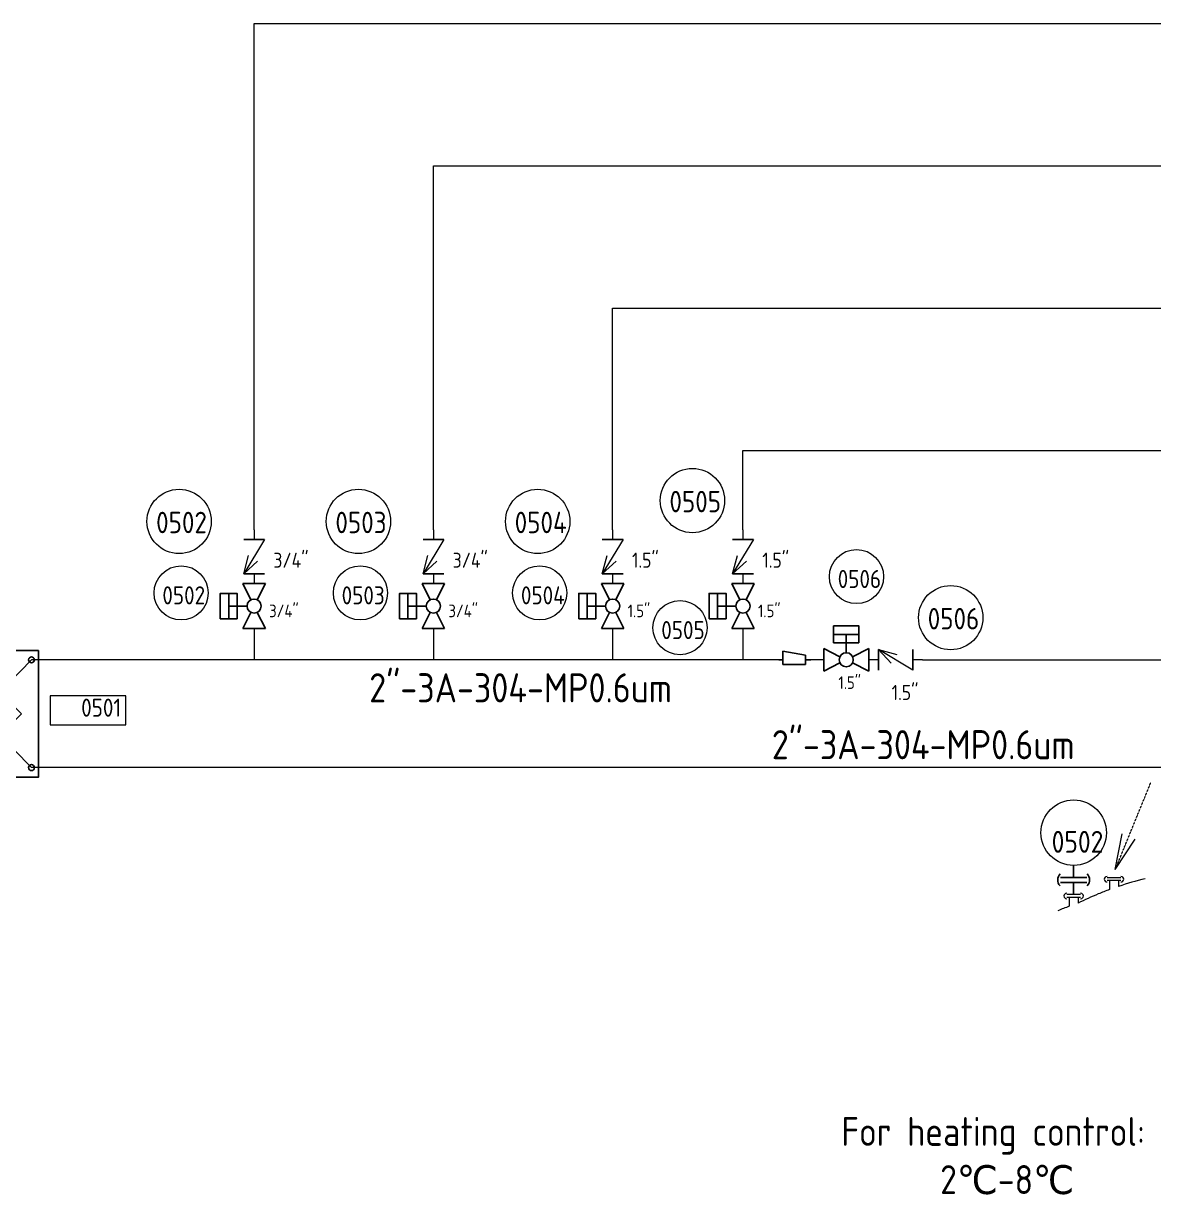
# Model space of a CAD drawing. Header units: millimetres. Extents: x -68339142 to 208, y -167 to 82456658.
# Drawn here: x -68324455 to -68323891, y 82450989 to 82451573 of the extents above; entities that cross this region are included whole.
import ezdxf

# ---------------------------------------------------------------- set-up
doc = ezdxf.new("R2010")
doc.units = ezdxf.units.MM
doc.header["$MEASUREMENT"] = 0
doc.linetypes.add('ASVLTYPE', pattern=[0.75, 0.5, -0.25])
for name, color, linetype, lineweight in [('mark', 7, 'Continuous', 0), ('Modle', 161, 'Continuous', 70), ('图层15动态设备', 7, 'Continuous', 9)]:
    doc.layers.add(name, color=color, linetype=linetype, lineweight=lineweight)
for name, color, linetype in [('冷冻水出', 52, 'Continuous'), ('冷冻水进', 170, 'Continuous'), ('文字', 1, 'Continuous')]:
    doc.layers.add(name, color=color, linetype=linetype)
doc.styles.get("Standard").update_dxf_attribs({"font": 'gbenor.shx', "bigfont": 'gbcbig.shx'})

# ---------------------------------------------------------------- blocks, each defined once
blk = doc.blocks.new('*U67')
at = {"color": 1, "linetype": 'ByBlock', "lineweight": 9}
blk.add_circle((0, 13.5), 13.5, dxfattribs=at)
at = {"color": 1, "linetype": 'ByBlock', "lineweight": 13, "flags": 2}
blk.add_attdef('YQJ_CODE', (-6.47, 13.23), '', height=9, dxfattribs=at)
at = {"color": 1, "linetype": 'ByBlock', "lineweight": 13}
blk.add_attdef('YQJ_NO', (-9.08, 5.24), '', height=9, dxfattribs=at)
at = {"color": 1, "linetype": 'ByBlock', "lineweight": 9, "flags": 1}
for tag, p in [('YQJ_ITEMID', (23.25, 7.98)), ('YQJ_CLASS_NAME', (23.27, 3.68)), ('品牌', (23.69, -0.69)), ('供电电源', (23.78, -5.23)), ('控制方式', (23.91, -9.99)), ('量程上限', (23.64, -14.93)), ('量程下限', (23.51, -19.97)), ('输入信号类型1', (23.46, -25.29)), ('输入信号类型2', (23.28, -30.48))]:
    blk.add_attdef(tag, p, '', height=5, dxfattribs=at)
at = {"color": 1, "linetype": 'ByBlock', "lineweight": 9}
blk.add_attdef('尺寸', (-11.61, -20.93), '', height=6.3, dxfattribs=at)
blk = doc.blocks.new('卫生卡箍')
at = {"color": 0}
for p, q in [((5.01, -5.49), (5.01, 5.49)), ((6.99, -5.49), (6.99, 5.49)), ((5.01, 0), (0, 0)), ((6.99, 0), (12, 0))]:
    blk.add_line(p, q, dxfattribs=at)
for centre, start, end in [((5.97, 3.1), 46.4792, 135.7809), ((5.97, -3.1), 224.2191, 313.5208)]:
    blk.add_arc(centre, 3.47, start, end, dxfattribs=at)
blk = doc.blocks.new('*U494')
at = {"color": 7}
for p, q in [((-31.5, 53.78), (-5.05, 26.89)), ((0, 53.78), (-26.45, 26.89)), ((-5.05, 26.89), (-31.5, 0)), ((-26.45, 26.89), (0, 0))]:
    blk.add_line(p, q, dxfattribs=at)
blk.add_lwpolyline([(3.52, 58.48), (3.52, -4.7), (-35.02, -4.7), (-35.02, 58.48)], close=True, dxfattribs=at)
at = {"color": 1, "linetype": 'ByBlock', "lineweight": 9}
blk.add_lwpolyline([(9.25, 21.38), (47.05, 21.38), (47.05, 35.78), (9.25, 35.78)], close=True, dxfattribs=at)
at = {"color": 7}
for centre in [(-31.5, 53.78), (0, 53.78), (-31.5, 0), (0, 0)]:
    blk.add_circle(centre, 1.48, dxfattribs=at)
at = {"color": 1, "linetype": 'ByBlock', "lineweight": 9}
for tag, p, height, flags in [('YQJ_CODE', (10.52, 25.6), 9, 2), ('YQJ_ITEMID', (6.87, -12.3), 5, 1), ('YQJ_CLASS_NAME', (7.28, -17.72), 5, 1)]:
    blk.add_attdef(tag, p, '', height=height, dxfattribs=dict(at, flags=flags))
blk.add_attdef('YQJ_NO', (24.77, 25.4), '', height=9, dxfattribs=at)
blk = doc.blocks.new('*U479')
at = {"color": 0}
for p, q in [((-6.33, 8.44), (-6.33, 16.87)), ((-6.33, 16.87), (6.33, 16.87)), ((-6.33, 12.66), (6.33, 12.66)), ((0, 3.52), (0, 12.66)), ((6.33, 8.44), (-6.33, 8.44)), ((-3.14, 1.57), (-11.25, 5.62)), ((-11.25, 5.62), (-11.25, -5.63)), ((3.14, 1.57), (11.25, 5.62)), ((11.25, 5.62), (11.25, -5.63)), ((-11.25, -5.63), (-3.14, -1.57)), ((11.25, -5.63), (3.14, -1.57))]:
    blk.add_line(p, q, dxfattribs=at)
blk.add_lwpolyline([(6.33, 8.44), (6.33, 8.44), (6.33, 16.87), (6.33, 16.87)], close=True, dxfattribs=at)
at = {"color": 1, "linetype": 'ByBlock', "lineweight": 9}
blk.add_circle((5.1, 41.53), 13.5, dxfattribs=at)
at = {"color": 0}
blk.add_circle((0, 0), 3.52, dxfattribs=at)
at = {"color": 1, "linetype": 'ByBlock', "lineweight": 9}
for tag, p, height, flags in [('YQJ_CODE', (-1.9, 43.94), 9, 2), ('YQJ_ITEMID', (12.3, -9.27), 5, 1), ('YQJ_CLASS_NAME', (12.34, -15.05), 5, 1), ('品牌', (13.52, -20.57), 5, 1), ('供电电源', (13.41, -26.42), 5, 1), ('控制方式', (13.73, -33.14), 5, 1), ('输出信号类型1', (14.15, -39.41), 5, 1), ('输出信号类型2', (13.98, -46.43), 5, 1)]:
    blk.add_attdef(tag, p, '', height=height, dxfattribs=dict(at, flags=flags))
for tag, p, height in [('YQJ_NO', (-4.26, 35.82), 9), ('尺寸', (-3.91, -14.53), 6.3)]:
    blk.add_attdef(tag, p, '', height=height, dxfattribs=at)
blk = doc.blocks.new('*U480')
at = {"color": 0}
for p, q in [((-16.88, -6.33), (-16.88, 6.33)), ((-12.66, -6.33), (-12.66, 6.33)), ((-8.44, 6.33), (-8.44, -6.33)), ((-5.63, 11.25), (5.62, 11.25)), ((-1.57, 3.14), (-5.63, 11.25)), ((5.62, 11.25), (1.57, 3.14)), ((-3.52, 0), (-12.66, 0)), ((-1.57, -3.14), (-5.63, -11.25)), ((5.62, -11.25), (1.57, -3.14)), ((-8.44, -6.33), (-16.88, -6.33)), ((-5.63, -11.25), (5.62, -11.25))]:
    blk.add_line(p, q, dxfattribs=at)
blk.add_lwpolyline([(-8.44, 6.33), (-8.44, 6.33), (-16.88, 6.33), (-16.88, 6.33)], close=True, dxfattribs=at)
at = {"color": 1, "linetype": 'ByBlock', "lineweight": 9}
blk.add_circle((-36.38, 6.57), 13.5, dxfattribs=at)
at = {"color": 0}
blk.add_circle((0, 0), 3.52, dxfattribs=at)
at = {"color": 1, "linetype": 'ByBlock', "lineweight": 9}
for tag, p, height, flags in [('YQJ_CODE', (-43.38, 8.98), 9, 2), ('YQJ_ITEMID', (12.3, -9.27), 5, 1), ('YQJ_CLASS_NAME', (12.34, -15.05), 5, 1), ('品牌', (13.52, -20.57), 5, 1), ('供电电源', (13.41, -26.42), 5, 1), ('控制方式', (13.73, -33.14), 5, 1), ('输出信号类型1', (14.15, -39.41), 5, 1), ('输出信号类型2', (13.98, -46.43), 5, 1)]:
    blk.add_attdef(tag, p, '', height=height, dxfattribs=dict(at, flags=flags))
for tag, p, height in [('YQJ_NO', (-45.75, 0.86), 9), ('尺寸', (7.49, -5.58), 6.3)]:
    blk.add_attdef(tag, p, '', height=height, dxfattribs=at)
blk = doc.blocks.new('*U478')
at = {"color": 0, "linetype": 'ByBlock', "lineweight": 9}
for p, q in [((4.35, -4), (-4.35, -4)), ((-4.35, -4), (4.35, -4)), ((4.35, -4), (-4.35, -18.5)), ((0, 0), (0, -4)), ((-4.35, -18.5), (-2.29, -10.8)), ((-4.35, -18.5), (1.47, -13.06)), ((4.35, -18.5), (-4.35, -18.5)), ((-4.35, -18.5), (4.35, -18.5)), ((0, -18.5), (0, -22.5))]:
    blk.add_line(p, q, dxfattribs=at)
at = {"color": 1, "linetype": 'ByBlock', "lineweight": 9}
blk.add_circle((-31.47, 3.57), 13.5, dxfattribs=at)
for tag, p, height, flags in [('YQJ_CODE', (-40.13, 6.02), 9, 2), ('YQJ_ITEMID', (12.3, -9.27), 5, 1), ('YQJ_CLASS_NAME', (12.34, -15.05), 5, 1), ('品牌', (13.52, -20.57), 5, 1), ('供电电源', (13.41, -26.42), 5, 1), ('控制方式', (13.73, -33.14), 5, 1), ('输出信号类型1', (14.15, -39.41), 5, 1), ('输出信号类型2', (13.98, -46.43), 5, 1)]:
    blk.add_attdef(tag, p, '', height=height, dxfattribs=dict(at, flags=flags))
for tag, p, height in [('YQJ_NO', (-41.13, -1.37), 9), ('尺寸', (8.12, -15.86), 6.3)]:
    blk.add_attdef(tag, p, '', height=height, dxfattribs=at)
blk = doc.blocks.new('*U474')
at = {"color": 0, "linetype": 'ByBlock', "lineweight": 9}
for p, q in [((-18.5, -4.35), (-18.5, 4.35)), ((-18.5, 4.35), (-18.5, -4.35)), ((-4, -4.35), (-18.5, 4.35)), ((-18.5, 4.35), (-10.8, 2.29)), ((-18.5, 4.35), (-13.06, -1.47)), ((-4, -4.35), (-4, 4.35)), ((-4, 4.35), (-4, -4.35)), ((-18.5, 0), (-22.5, 0)), ((0, 0), (-4, 0))]:
    blk.add_line(p, q, dxfattribs=at)
at = {"color": 1, "linetype": 'ByBlock', "lineweight": 9}
blk.add_circle((11.88, 17.7), 13.5, dxfattribs=at)
for tag, p, height, flags in [('YQJ_CODE', (3.22, 20.15), 9, 2), ('YQJ_ITEMID', (12.3, -9.27), 5, 1), ('YQJ_CLASS_NAME', (12.34, -15.05), 5, 1), ('品牌', (13.52, -20.57), 5, 1), ('供电电源', (13.41, -26.42), 5, 1), ('控制方式', (13.73, -33.14), 5, 1), ('输出信号类型1', (14.15, -39.41), 5, 1), ('输出信号类型2', (13.98, -46.43), 5, 1)]:
    blk.add_attdef(tag, p, '', height=height, dxfattribs=dict(at, flags=flags))
for tag, p, height in [('YQJ_NO', (2.23, 12.76), 9), ('尺寸', (-12.91, -16.88), 6.3)]:
    blk.add_attdef(tag, p, '', height=height, dxfattribs=at)
blk = doc.blocks.new('偏心异径管接头（同底）')
at = {"color": 0}
for p, q in [((2.1, 0), (0, 0)), ((2.1, 4.25), (13.36, 2.29)), ((13.36, 0), (15.92, 0)), ((13.36, -2.29), (2.1, -2.29))]:
    blk.add_line(p, q, dxfattribs=at)
for points in [[(2.1, -2.29), (2.1, 4.25)], [(13.36, 2.29), (13.36, -2.29)]]:
    blk.add_lwpolyline(points, dxfattribs=at)
blk = doc.blocks.new('*U473')
at = {"color": 0}
for p, q in [((-16.88, -6.33), (-16.88, 6.33)), ((-12.66, -6.33), (-12.66, 6.33)), ((-8.44, 6.33), (-8.44, -6.33)), ((-5.63, 11.25), (5.62, 11.25)), ((-1.57, 3.14), (-5.63, 11.25)), ((5.62, 11.25), (1.57, 3.14)), ((-3.52, 0), (-12.66, 0)), ((-1.57, -3.14), (-5.63, -11.25)), ((5.62, -11.25), (1.57, -3.14)), ((-8.44, -6.33), (-16.88, -6.33)), ((-5.63, -11.25), (5.62, -11.25))]:
    blk.add_line(p, q, dxfattribs=at)
blk.add_lwpolyline([(-8.44, 6.33), (-8.44, 6.33), (-16.88, 6.33), (-16.88, 6.33)], close=True, dxfattribs=at)
at = {"color": 1, "linetype": 'ByBlock', "lineweight": 9}
blk.add_circle((-31.39, -10.78), 13.5, dxfattribs=at)
at = {"color": 0}
blk.add_circle((0, 0), 3.52, dxfattribs=at)
at = {"color": 1, "linetype": 'ByBlock', "lineweight": 9}
for tag, p, height, flags in [('YQJ_CODE', (-38.39, -8.37), 9, 2), ('YQJ_ITEMID', (12.3, -9.27), 5, 1), ('YQJ_CLASS_NAME', (12.34, -15.05), 5, 1), ('品牌', (13.52, -20.57), 5, 1), ('供电电源', (13.41, -26.42), 5, 1), ('控制方式', (13.73, -33.14), 5, 1), ('输出信号类型1', (14.15, -39.41), 5, 1), ('输出信号类型2', (13.98, -46.43), 5, 1)]:
    blk.add_attdef(tag, p, '', height=height, dxfattribs=dict(at, flags=flags))
for tag, p, height in [('尺寸', (7.49, -5.58), 6.3), ('YQJ_NO', (-40.75, -16.49), 9)]:
    blk.add_attdef(tag, p, '', height=height, dxfattribs=at)
blk = doc.blocks.new('*U481')
at = {"color": 0, "linetype": 'ByBlock', "lineweight": 9}
for p, q in [((4.35, -4), (-4.35, -4)), ((-4.35, -4), (4.35, -4)), ((4.35, -4), (-4.35, -18.5)), ((0, 0), (0, -4)), ((-4.35, -18.5), (-2.29, -10.8)), ((-4.35, -18.5), (1.47, -13.06)), ((4.35, -18.5), (-4.35, -18.5)), ((-4.35, -18.5), (4.35, -18.5)), ((0, -18.5), (0, -22.5))]:
    blk.add_line(p, q, dxfattribs=at)
at = {"color": 1, "linetype": 'ByBlock', "lineweight": 9}
blk.add_circle((-21.22, 12.35), 13.5, dxfattribs=at)
for tag, p, height, flags in [('YQJ_CODE', (-29.88, 14.8), 9, 2), ('YQJ_ITEMID', (12.3, -9.27), 5, 1), ('YQJ_CLASS_NAME', (12.34, -15.05), 5, 1), ('品牌', (13.52, -20.57), 5, 1), ('供电电源', (13.41, -26.42), 5, 1), ('控制方式', (13.73, -33.14), 5, 1), ('输出信号类型1', (14.15, -39.41), 5, 1), ('输出信号类型2', (13.98, -46.43), 5, 1)]:
    blk.add_attdef(tag, p, '', height=height, dxfattribs=dict(at, flags=flags))
for tag, p, height in [('YQJ_NO', (-30.88, 7.42), 9), ('尺寸', (8.12, -15.86), 6.3)]:
    blk.add_attdef(tag, p, '', height=height, dxfattribs=at)

msp = doc.modelspace()

# ---------------------------------------------------------------- linework, layer by layer
at = {"linetype": 'ByBlock', "lineweight": 5}
for p, q in [((-68323907.67435, 82451147.21401), (-68323914.61737, 82451147.21401)), ((-68323907.67435, 82451145.8254), (-68323914.61737, 82451145.8254)), ((-68323913.37079, 82451145.8254), (-68323913.37079, 82451141.36668)), ((-68323908.92093, 82451145.8254), (-68323908.92093, 82451142.93909)), ((-68323927.7992, 82451138.87629), (-68323934.74223, 82451138.87629)), ((-68323927.7992, 82451137.48768), (-68323934.74223, 82451137.48768)), ((-68323933.49564, 82451137.48768), (-68323933.49564, 82451133.02896)), ((-68323929.04579, 82451137.48768), (-68323929.04579, 82451134.60137))]:
    msp.add_line(p, q, dxfattribs=at)
for centre, radius, start, end in [((-68323914.61737, 82451146.51971), 1.35959, 90, 270), ((-68323857.573, 82450990.54337), 160.81376, 103.70553199, 108.62063374), ((-68323907.67435, 82451146.51971), 1.35959, 270, 90), ((-68323934.74223, 82451138.18198), 1.35959, 90, 270), ((-68323857.573, 82450990.54337), 160.81376, 112.44729878, 116.38780012), ((-68323927.7992, 82451138.18198), 1.35959, 270, 90), ((-68323857.573, 82450990.54337), 160.81376, 110.30218714, 112.44729878), ((-68323877.69785, 82450982.20564), 160.81376, 110.30218714, 112.44729878)]:
    msp.add_arc(centre, radius, start, end, dxfattribs=at)
at = {"layer": 'mark', "color": 7, "linetype": 'ASVLTYPE', "lineweight": 0, "ltscale": 1e-05}
msp.add_line((-68323910.49277, 82451151.40913), (-68323892.78234, 82451194.7605), dxfattribs=at)
at = {"layer": 'Modle', "color": 7, "lineweight": 0}
for q in [(-68323907.03302, 82451169.1829), (-68323900.51762, 82451166.52114)]:
    msp.add_line((-68323910.49277, 82451151.40913), q, dxfattribs=at)
at = {"layer": '冷冻水出', "lineweight": 9}
msp.add_line((-68323832.75, 82451202.20624), (-68324451.04085, 82451202.20624), dxfattribs=at)
at = {"layer": '冷冻水进', "color": 5, "lineweight": 9}
for p, q in [((-68324340.02852, 82451320.77741), (-68324340.02852, 82451573.45606)), ((-68324340.02852, 82451573.45606), (-68323270.98935, 82451573.45606)), ((-68324250.61342, 82451320.77741), (-68324250.61343, 82451502.45606)), ((-68324250.61343, 82451502.45606), (-68323270.98935, 82451502.45606)), ((-68324161.19833, 82451320.77741), (-68324161.19833, 82451431.45606)), ((-68324161.19833, 82451431.45606), (-68323270.98935, 82451431.45606)), ((-68324096.19833, 82451360.45606), (-68323270.98935, 82451360.45606)), ((-68324096.19833, 82451320.77741), (-68324096.19833, 82451360.45606)), ((-68324340.02852, 82451271.54741), (-68324340.02852, 82451255.98561)), ((-68324250.61342, 82451271.54741), (-68324250.61342, 82451255.98561)), ((-68324161.19833, 82451271.54741), (-68324161.19833, 82451255.98561)), ((-68324096.19833, 82451271.54741), (-68324096.19833, 82451255.98561)), ((-68324076.25173, 82451255.98561), (-68324451.04085, 82451255.98561)), ((-68324055.93623, 82451255.98561), (-68324064.99335, 82451255.98561)), ((-68324006.70623, 82451255.98561), (-68323270.98935, 82451255.98561))]:
    msp.add_line(p, q, dxfattribs=at)

# ---------------------------------------------------------------- block references
ref = msp.add_blockref('*U479', (-68324044.68623, 82451255.98561))
ref.add_attrib('YQJ_NO', '0506', (-68324048.95008, 82451291.81046), dxfattribs={"color": 1, "linetype": 'ByBlock', "lineweight": 9, "height": 9})
ref.add_attrib('尺寸', '1.5"', (-68324048.59406, 82451241.45217), dxfattribs={"color": 1, "linetype": 'ByBlock', "lineweight": 9, "height": 6.3})
ref = msp.add_blockref('*U480', (-68324340.02852, 82451282.79741))
ref.add_attrib('YQJ_NO', '0502', (-68324385.77474, 82451283.65936), dxfattribs={"color": 1, "linetype": 'ByBlock', "lineweight": 9, "height": 9})
ref.add_attrib('尺寸', '3/4"', (-68324332.53974, 82451277.22198), dxfattribs={"color": 1, "linetype": 'ByBlock', "lineweight": 9, "height": 6.3})
ref = msp.add_blockref('*U480', (-68324250.61342, 82451282.79741))
ref.add_attrib('YQJ_NO', '0503', (-68324296.35964, 82451283.65936), dxfattribs={"color": 1, "linetype": 'ByBlock', "lineweight": 9, "height": 9})
ref.add_attrib('尺寸', '3/4"', (-68324243.12464, 82451277.22198), dxfattribs={"color": 1, "linetype": 'ByBlock', "lineweight": 9, "height": 6.3})
ref = msp.add_blockref('*U480', (-68324161.19833, 82451282.79741))
ref.add_attrib('YQJ_NO', '0504', (-68324206.94455, 82451283.65936), dxfattribs={"color": 1, "linetype": 'ByBlock', "lineweight": 9, "height": 9})
ref.add_attrib('尺寸', '1.5"', (-68324153.70954, 82451277.22198), dxfattribs={"color": 1, "linetype": 'ByBlock', "lineweight": 9, "height": 6.3})
ref = msp.add_blockref('*U473', (-68324096.19833, 82451282.79741))
ref.add_attrib('YQJ_NO', '0505', (-68324136.95008, 82451266.31046), dxfattribs={"color": 1, "linetype": 'ByBlock', "lineweight": 9, "height": 9})
ref.add_attrib('尺寸', '1.5"', (-68324088.70954, 82451277.22198), dxfattribs={"color": 1, "linetype": 'ByBlock', "lineweight": 9, "height": 6.3})
ref = msp.add_blockref('*U494', (-68324451.04085, 82451202.20624))
ref.add_attrib('YQJ_NO', '0501', (-68324426.26783, 82451227.60837), dxfattribs={"color": 1, "linetype": 'ByBlock', "lineweight": 9, "height": 9})
msp.add_blockref('偏心异径管接头（同底）', (-68324078.35542, 82451255.98561))
ref = msp.add_blockref('*U67', (-68323931.27071, 82451153.39629), dxfattribs=dict(xscale=1.21, yscale=1.21, zscale=1.21))
ref.add_attrib('YQJ_NO', '0502', (-68323942.25812, 82451159.73613), dxfattribs={"color": 1, "linetype": 'ByBlock', "lineweight": 13, "height": 10.89})
at = {"xscale": 1.21, "yscale": 1.21, "zscale": 1.21, "rotation": 270}
msp.add_blockref('卫生卡箍', (-68323931.27071, 82451153.39629), dxfattribs=at)
at = {"layer": '图层15动态设备', "color": 7, "linetype": 'ByBlock', "lineweight": 9}
ref = msp.add_blockref('*U481', (-68324096.19833, 82451320.77741), dxfattribs=dict(at, xscale=1.188, yscale=1.188, zscale=1.188))
ref.add_attrib('YQJ_NO', '0505', (-68324132.8839, 82451329.58694), dxfattribs={"layer": '0', "color": 1, "linetype": 'ByBlock', "lineweight": 9, "height": 10.692})
ref.add_attrib('尺寸', '1.5"', (-68324086.54893, 82451301.93447), dxfattribs={"layer": '0', "color": 1, "linetype": 'ByBlock', "lineweight": 9, "height": 7.4844})
ref = msp.add_blockref('*U478', (-68324340.02852, 82451320.77741), dxfattribs=dict(at, xscale=1.188, yscale=1.188, zscale=1.188))
ref.add_attrib('YQJ_NO', '0502', (-68324388.89105, 82451319.14955), dxfattribs={"layer": '0', "color": 1, "linetype": 'ByBlock', "lineweight": 9, "height": 10.692})
ref.add_attrib('尺寸', '3/4"', (-68324330.37913, 82451301.93447), dxfattribs={"layer": '0', "color": 1, "linetype": 'ByBlock', "lineweight": 9, "height": 7.4844})
ref = msp.add_blockref('*U478', (-68324250.61342, 82451320.77741), dxfattribs=dict(at, xscale=1.188, yscale=1.188, zscale=1.188))
ref.add_attrib('YQJ_NO', '0503', (-68324299.47596, 82451319.14955), dxfattribs={"layer": '0', "color": 1, "linetype": 'ByBlock', "lineweight": 9, "height": 10.692})
ref.add_attrib('尺寸', '3/4"', (-68324240.96403, 82451301.93447), dxfattribs={"layer": '0', "color": 1, "linetype": 'ByBlock', "lineweight": 9, "height": 7.4844})
ref = msp.add_blockref('*U478', (-68324161.19833, 82451320.77741), dxfattribs=dict(at, xscale=1.188, yscale=1.188, zscale=1.188))
ref.add_attrib('YQJ_NO', '0504', (-68324210.06086, 82451319.14955), dxfattribs={"layer": '0', "color": 1, "linetype": 'ByBlock', "lineweight": 9, "height": 10.692})
ref.add_attrib('尺寸', '1.5"', (-68324151.54893, 82451301.93447), dxfattribs={"layer": '0', "color": 1, "linetype": 'ByBlock', "lineweight": 9, "height": 7.4844})
ref = msp.add_blockref('*U474', (-68324006.70623, 82451255.98561), dxfattribs=dict(at, xscale=1.188, yscale=1.188, zscale=1.188))
ref.add_attrib('YQJ_NO', '0506', (-68324004.06086, 82451271.14955), dxfattribs={"layer": '0', "color": 1, "linetype": 'ByBlock', "lineweight": 9, "height": 10.692})
ref.add_attrib('尺寸', '1.5"', (-68324022.04893, 82451235.93447), dxfattribs={"layer": '0', "color": 1, "linetype": 'ByBlock', "lineweight": 9, "height": 7.4844})

# ---------------------------------------------------------------- texts
at = {"insert": (-68324076.43419, 82451027.89732), "char_height": 15.3975682, "width": 200.1859878, "attachment_point": 1}
msp.add_mtext('\\pi29.29773;{\\H0.93515x;For heating control:\\P\\pi78.55384;2℃-8℃}', dxfattribs=at)
at = {"layer": '文字', "lineweight": 9, "char_height": 14.52, "attachment_point": 5}
for insert in [(-68324207.09245, 82451242.00331), (-68324006.30254, 82451213.63035)]:
    msp.add_mtext('2"-3A-304-MP0.6um', dxfattribs=dict(at, insert=insert))

doc.saveas('drawing.dxf')
